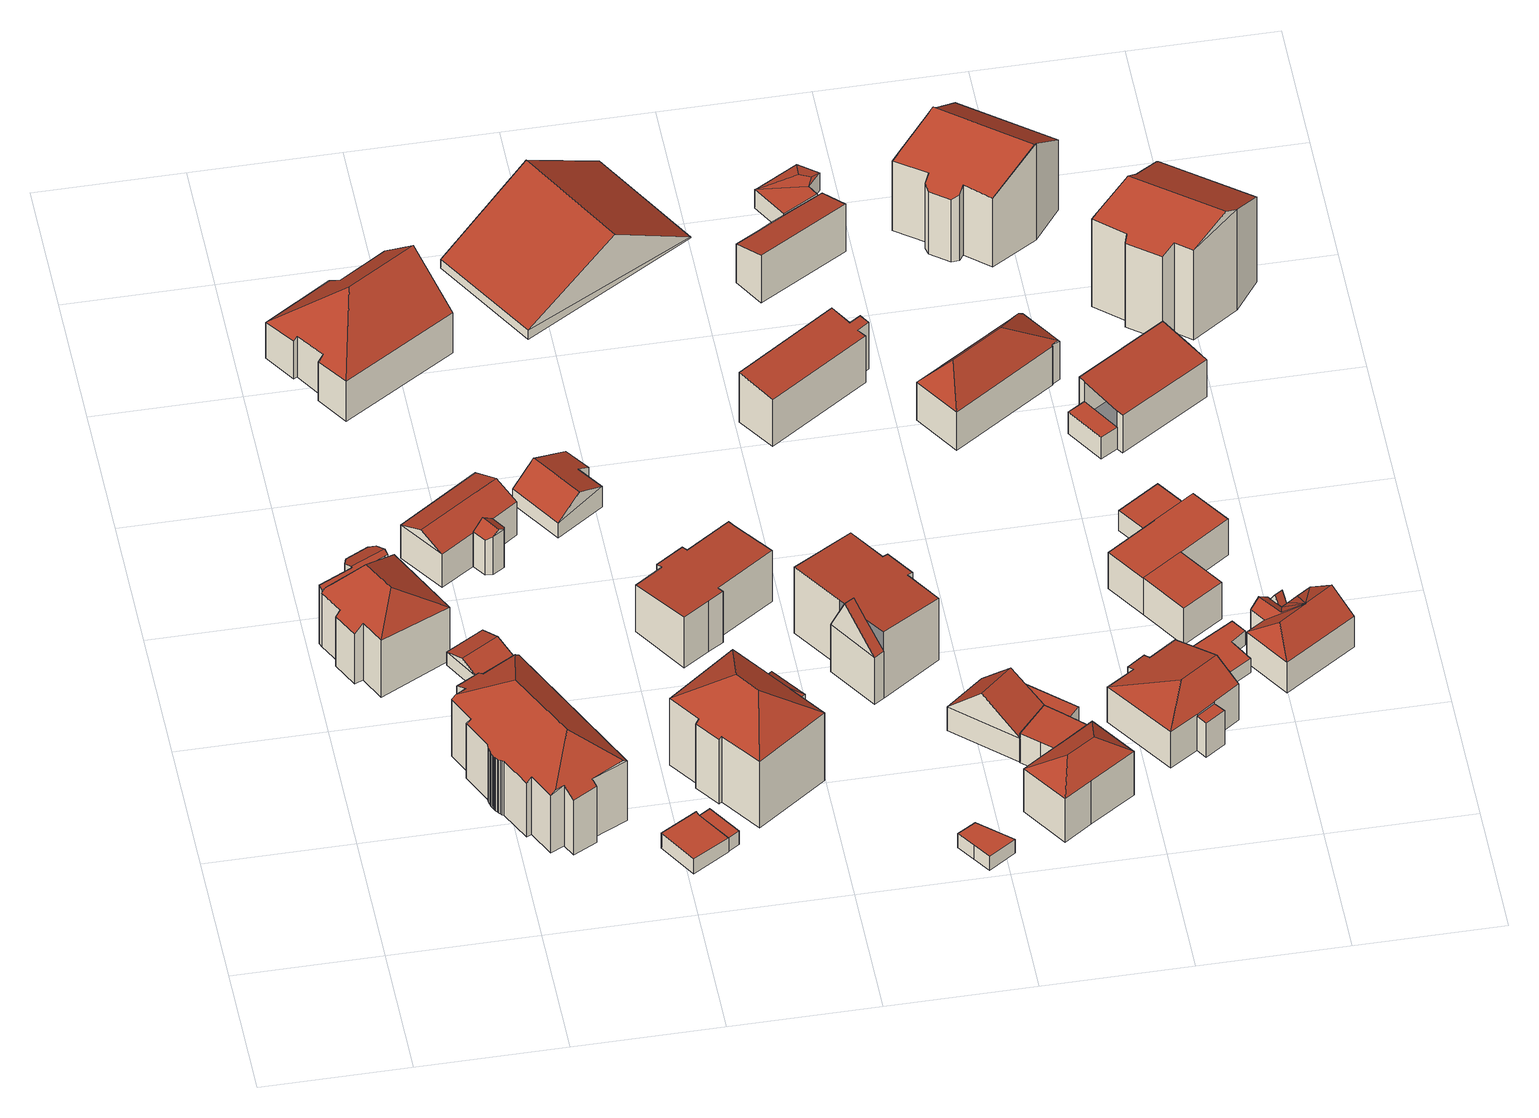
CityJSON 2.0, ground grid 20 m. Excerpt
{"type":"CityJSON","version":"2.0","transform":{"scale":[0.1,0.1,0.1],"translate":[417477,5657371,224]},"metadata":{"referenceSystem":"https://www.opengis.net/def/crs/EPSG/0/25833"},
"CityObjects":{
"building1":{"type":"Building","attributes":{"Gemeindeschluessel":14612000,"Geometrietyp2DReferenz":"3000","function":"31001_9998","roofType":"9999"},"children":["building1-1","building1-2"]},
"building1-1":{"type":"BuildingPart","attributes":{"Dachtyp_tdc":"tdcFreeFormRoof","Dachneigung":24.17,"QualitaetDacherkennung":21,"Geometrietyp2DReferenz":"3000","measuredHeight":10.57,"roofType":"5000"},"parents":["building1"],"geometry":[{"type":"MultiSurface","lod":"2","boundaries":[[[0,1,2,3]],[[1,4,5,2]],[[4,6,7,8,5]],[[9,10,11,12,13]],[[10,14,15,11]],[[14,16,17,15]],[[16,18,19,17]],[[18,20,21,19]],[[20,0,3,21]],[[16,14,10,9,6,4]],[[4,1,0,20,18,16]],[[3,2,5,8,22,12,11,15,17,19,21]]],"semantics":{"surfaces":[{"type":"WallSurface"},{"type":"RoofSurface"},{"type":"GroundSurface"}],"values":[0,0,0,0,0,0,0,0,0,1,1,2]}}]},
"building1-2":{"type":"BuildingPart","attributes":{"Dachtyp_tdc":"tdcHipRoof","Dachneigung":35.3,"QualitaetDacherkennung":37,"Geometrietyp2DReferenz":"3000","measuredHeight":14.21,"roofType":"3200"},"parents":["building1"],"geometry":[{"type":"MultiSurface","lod":"2","boundaries":[[[23,24,25,26]],[[24,13,12,25]],[[7,27,28,8]],[[27,29,30,28]],[[29,31,32,30]],[[31,33,34,32]],[[33,35,36,34]],[[35,23,26,36]],[[31,29,37]],[[27,7,38,39]],[[29,27,39,37]],[[38,13,24,23,35,33,31,37,39]],[[26,25,12,22,8,28,30,32,34,36]]],"semantics":{"surfaces":[{"type":"WallSurface"},{"type":"RoofSurface"},{"type":"GroundSurface"}],"values":[0,0,0,0,0,0,0,0,1,1,1,1,2]}}]},
"building2":{"type":"Building","attributes":{"Dachtyp_tdc":"tdcFreeFormRoof","Gemeindeschluessel":14612000,"Dachneigung":33.25,"QualitaetDacherkennung":54,"Geometrietyp2DReferenz":"3000","measuredHeight":14.36,"function":"31001_9998","roofType":"5000"},"geometry":[{"type":"Solid","lod":"2","boundaries":[[[[40,41,42,43]],[[41,44,45,42]],[[44,46,47,45]],[[46,48,49,47]],[[48,50,51,49]],[[50,52,53,51]],[[52,54,55,53]],[[54,56,57,55]],[[56,58,59,57]],[[58,60,61,59]],[[60,62,63,61]],[[62,64,65,63]],[[64,66,67,65]],[[66,68,69,67]],[[68,70,71,69]],[[70,72,73,71]],[[72,74,75,73]],[[74,76,77,75]],[[76,78,79,77]],[[78,80,81,79]],[[80,82,83,81]],[[82,84,85,83]],[[84,86,87,85]],[[86,88,89,87]],[[88,90,91,89]],[[90,92,93,91]],[[92,94,95,93]],[[94,96,97,95]],[[96,98,99,97]],[[98,100,101,99]],[[100,40,43,101]],[[48,46,44,102,103,104,50]],[[98,96,94,105,106,107,100]],[[103,102,41,40,107,106]],[[86,84,82,80,78,76,74,72,70,68,66,64,62,60,58,56,54,52,104,103,106,105,92,90,88]],[[44,41,102]],[[40,100,107]],[[52,50,104]],[[94,92,105]],[[43,42,45,47,49,51,53,55,57,59,61,63,65,67,69,71,73,75,77,79,81,83,85,87,89,91,93,95,97,99,101]]]],"semantics":{"surfaces":[{"type":"WallSurface"},{"type":"RoofSurface"},{"type":"GroundSurface"}],"values":[[0,0,0,0,0,0,0,0,0,0,0,0,0,0,0,0,0,0,0,0,0,0,0,0,0,0,0,0,0,0,0,1,1,1,1,0,0,0,0,2]]}}]},
"building3":{"type":"Building","attributes":{"Dachtyp_tdc":"tdcGableRoof","Gemeindeschluessel":14612000,"Dachneigung":19.99,"QualitaetDacherkennung":82,"Geometrietyp2DReferenz":"3000","measuredHeight":3.46,"function":"31001_9998","roofType":"3100"},"geometry":[{"type":"Solid","lod":"2","boundaries":[[[[108,109,110,111]],[[109,112,113,110]],[[112,114,115,113]],[[109,108,116]],[[114,112,117]],[[108,114,117,116]],[[112,109,116,117]],[[115,111,110,113]],[[114,108,111,115]]]],"semantics":{"surfaces":[{"type":"WallSurface"},{"type":"RoofSurface"},{"type":"GroundSurface"}],"values":[[0,0,0,0,0,1,1,2,0]]}}]},
"building4":{"type":"Building","attributes":{"Dachtyp_tdc":"tdcFreeFormRoof","Gemeindeschluessel":14612000,"Dachneigung":24.56,"QualitaetDacherkennung":48,"Geometrietyp2DReferenz":"3000","measuredHeight":7.6,"function":"31001_9998","roofType":"5000"},"geometry":[{"type":"Solid","lod":"2","boundaries":[[[[118,119,120,121]],[[119,122,123,120]],[[122,124,125,123]],[[124,126,127,125]],[[126,128,129,127]],[[128,118,121,129]],[[130,131,119,118]],[[124,122,131,130,128,126]],[[118,128,130]],[[122,119,131]],[[121,120,123,125,127,129]]]],"semantics":{"surfaces":[{"type":"WallSurface"},{"type":"RoofSurface"},{"type":"GroundSurface"}],"values":[[0,0,0,0,0,0,1,1,0,0,2]]}}]},
"building5":{"type":"Building","attributes":{"Dachtyp_tdc":"tdcFreeFormRoof","Gemeindeschluessel":14612000,"Dachneigung":37.68,"QualitaetDacherkennung":41,"Geometrietyp2DReferenz":"3000","measuredHeight":7.5,"function":"31001_9998","roofType":"5000"},"geometry":[{"type":"Solid","lod":"2","boundaries":[[[[132,133,125,127]],[[133,134,135,125]],[[134,136,137,135]],[[136,138,139,137]],[[138,140,141,139]],[[140,132,127,141]],[[142,136,134,133,143]],[[138,142,143,132,140]],[[133,132,143]],[[138,136,142]],[[127,125,135,137,139,141]]]],"semantics":{"surfaces":[{"type":"WallSurface"},{"type":"RoofSurface"},{"type":"GroundSurface"}],"values":[[0,0,0,0,0,0,1,1,0,0,2]]}}]},
"building6":{"type":"Building","attributes":{"Dachtyp_tdc":"tdcPolyFlatRoof","Gemeindeschluessel":14612000,"Dachneigung":2.67,"QualitaetDacherkennung":79,"Geometrietyp2DReferenz":"3000","measuredHeight":2.71,"function":"31001_9998","roofType":"2100"},"geometry":[{"type":"Solid","lod":"2","boundaries":[[[[144,145,146,147]],[[145,148,149,146]],[[148,150,151,149]],[[150,152,153,151]],[[152,144,147,153]],[[152,150,148,145,144]],[[147,146,149,151,153]]]],"semantics":{"surfaces":[{"type":"WallSurface"},{"type":"RoofSurface"},{"type":"GroundSurface"}],"values":[[0,0,0,0,0,1,2]]}}]},
"building7":{"type":"Building","attributes":{"Dachtyp_tdc":"tdcFreeFormRoof","Gemeindeschluessel":14612000,"Dachneigung":41.5,"QualitaetDacherkennung":23,"Geometrietyp2DReferenz":"3000","measuredHeight":13.67,"function":"31001_9998","roofType":"5000"},"geometry":[{"type":"Solid","lod":"2","boundaries":[[[[154,155,156,157]],[[155,158,159,156]],[[158,160,161,159]],[[160,162,163,161]],[[162,164,165,163]],[[164,166,167,165]],[[166,168,169,167]],[[168,170,171,169]],[[170,172,173,171]],[[172,154,157,173]],[[162,160,158,174,168,166,164]],[[155,175,174,158]],[[174,175,154,172,170,168]],[[155,154,175]],[[157,156,159,161,163,165,167,169,171,173]]]],"semantics":{"surfaces":[{"type":"WallSurface"},{"type":"RoofSurface"},{"type":"GroundSurface"}],"values":[[0,0,0,0,0,0,0,0,0,0,1,1,1,0,2]]}}]},
"building8":{"type":"Building","attributes":{"Dachtyp_tdc":"tdcPolyFlatRoof","Gemeindeschluessel":14612000,"Dachneigung":0,"QualitaetDacherkennung":68,"Geometrietyp2DReferenz":"3000","measuredHeight":2.38,"function":"31001_9998","roofType":"1000"},"geometry":[{"type":"Solid","lod":"2","boundaries":[[[[148,176,177,178]],[[176,179,180,177]],[[179,150,181,180]],[[150,148,178,181]],[[150,179,176,148]],[[178,177,180,181]]]],"semantics":{"surfaces":[{"type":"WallSurface"},{"type":"RoofSurface"},{"type":"GroundSurface"}],"values":[[0,0,0,0,1,2]]}}]},
"building9":{"type":"Building","attributes":{"Dachtyp_tdc":"tdcFreeFormRoof","Gemeindeschluessel":14612000,"Dachneigung":26.43,"QualitaetDacherkennung":76,"Geometrietyp2DReferenz":"3000","measuredHeight":5.57,"function":"31001_9998","roofType":"5000"},"geometry":[{"type":"Solid","lod":"2","boundaries":[[[[182,183,184,185]],[[183,186,187,184]],[[186,188,189,187]],[[188,190,191,189]],[[190,192,193,191]],[[192,182,185,193]],[[194,182,192,190,188,195]],[[183,194,195,186]],[[183,182,194]],[[188,186,195]],[[185,184,187,189,191,193]]]],"semantics":{"surfaces":[{"type":"WallSurface"},{"type":"RoofSurface"},{"type":"GroundSurface"}],"values":[[0,0,0,0,0,0,1,1,0,0,2]]}}]},
"building10":{"type":"Building","attributes":{"Gemeindeschluessel":14612000,"Geometrietyp2DReferenz":"3000","function":"31001_9998","roofType":"9999"},"children":["building10-1","building10-2"]},
"building10-1":{"type":"BuildingPart","attributes":{"Dachtyp_tdc":"tdcFreeFormRoof","Dachneigung":37.65,"QualitaetDacherkennung":16,"Geometrietyp2DReferenz":"3000","measuredHeight":10.26,"roofType":"5000"},"parents":["building10"],"geometry":[{"type":"MultiSurface","lod":"2","boundaries":[[[196,197,198,199]],[[197,200,201,198]],[[200,202,203,201]],[[204,202,200]],[[205,204,200,197]],[[205,197,196]],[[204,205,196,202]],[[199,198,201,203]]],"semantics":{"surfaces":[{"type":"WallSurface"},{"type":"RoofSurface"},{"type":"GroundSurface"}],"values":[0,0,0,1,1,1,1,2]}}]},
"building10-2":{"type":"BuildingPart","attributes":{"Dachtyp_tdc":"tdcHipRoof","Dachneigung":34.95,"QualitaetDacherkennung":74,"Geometrietyp2DReferenz":"3000","measuredHeight":16.08,"roofType":"3200"},"parents":["building10"],"geometry":[{"type":"MultiSurface","lod":"2","boundaries":[[[206,207,208,209]],[[207,210,211,208]],[[210,212,213,211]],[[212,214,196,199,213]],[[215,216,217,203,202]],[[216,218,219,217]],[[218,220,221,219]],[[220,222,223,221]],[[222,206,209,223]],[[218,216,224]],[[212,210,225]],[[216,215,214,212,225,224]],[[210,207,206,222,220,218,224,225]],[[209,208,211,213,199,203,217,219,221,223]]],"semantics":{"surfaces":[{"type":"WallSurface"},{"type":"RoofSurface"},{"type":"GroundSurface"}],"values":[0,0,0,0,0,0,0,0,0,1,1,1,1,2]}}]},
"building11":{"type":"Building","attributes":{"Dachtyp_tdc":"tdcPolyFlatRoof","Gemeindeschluessel":14612000,"Dachneigung":4.99,"QualitaetDacherkennung":83,"Geometrietyp2DReferenz":"3000","measuredHeight":9.17,"function":"31001_9998","roofType":"2100"},"geometry":[{"type":"Solid","lod":"2","boundaries":[[[[226,227,228,229]],[[227,230,231,228]],[[232,233,234,235]],[[233,236,237,234]],[[236,238,239,237]],[[238,240,241,239]],[[240,242,243,241]],[[242,244,245,243]],[[244,246,247,245]],[[246,248,249,247]],[[248,226,229,249]],[[248,246,244,242,240,238,236,233,232,230,227,226]],[[229,228,231,235,234,237,239,241,243,245,247,249]],[[230,232,235,231]]]],"semantics":{"surfaces":[{"type":"WallSurface"},{"type":"RoofSurface"},{"type":"GroundSurface"}],"values":[[0,0,0,0,0,0,0,0,0,0,0,1,2,0]]}}]},
"building12":{"type":"Building","attributes":{"Dachtyp_tdc":"tdcGableRoof","Gemeindeschluessel":14612000,"Dachneigung":27.18,"QualitaetDacherkennung":6,"Geometrietyp2DReferenz":"3000","measuredHeight":9.08,"function":"31001_9998","roofType":"3100"},"geometry":[{"type":"Solid","lod":"2","boundaries":[[[[250,251,252,253]],[[251,254,255,252]],[[254,256,257,255]],[[256,250,253,257]],[[254,251,258]],[[250,256,259]],[[251,250,259,258]],[[256,254,258,259]],[[253,252,255,257]]]],"semantics":{"surfaces":[{"type":"WallSurface"},{"type":"RoofSurface"},{"type":"GroundSurface"}],"values":[[0,0,0,0,0,0,1,1,2]]}}]},
"building13":{"type":"Building","attributes":{"Dachtyp_tdc":"tdcPolyFlatRoof","Gemeindeschluessel":14612000,"Dachneigung":0,"QualitaetDacherkennung":70,"Geometrietyp2DReferenz":"3000","measuredHeight":2.56,"function":"31001_9998","roofType":"1000"},"geometry":[{"type":"Solid","lod":"2","boundaries":[[[[260,261,262,263]],[[261,264,265,262]],[[264,266,267,265]],[[266,268,269,267]],[[268,260,263,269]],[[268,266,264,261,260]],[[263,262,265,267,269]]]],"semantics":{"surfaces":[{"type":"WallSurface"},{"type":"RoofSurface"},{"type":"GroundSurface"}],"values":[[0,0,0,0,0,1,2]]}}]},
"building14":{"type":"Building","attributes":{"Gemeindeschluessel":14612000,"Geometrietyp2DReferenz":"3000","function":"31001_9998","roofType":"9999"},"children":["building14-1","building14-2"]},
"building14-1":{"type":"BuildingPart","attributes":{"Dachtyp_tdc":"tdcGableRoof","Dachneigung":46.4,"QualitaetDacherkennung":7,"Geometrietyp2DReferenz":"3000","measuredHeight":14.09,"roofType":"3100"},"parents":["building14"],"geometry":[{"type":"MultiSurface","lod":"2","boundaries":[[[270,271,272,273]],[[271,274,275,272]],[[274,276,277,275]],[[274,271,278]],[[271,270,279,280,278]],[[276,274,278,280,281]],[[273,272,275,277]]],"semantics":{"surfaces":[{"type":"WallSurface"},{"type":"RoofSurface"},{"type":"GroundSurface"}],"values":[0,0,0,0,1,1,2]}}]},
"building14-2":{"type":"BuildingPart","attributes":{"Dachtyp_tdc":"tdcPolyFlatRoof","Dachneigung":4.94,"QualitaetDacherkennung":88,"Geometrietyp2DReferenz":"3000","measuredHeight":11.88,"roofType":"2100"},"parents":["building14"],"geometry":[{"type":"MultiSurface","lod":"2","boundaries":[[[282,283,284,285]],[[283,286,287,284]],[[286,288,289,287]],[[288,290,291,289]],[[290,292,293,291]],[[292,294,270,273,293]],[[295,296,297,277,276]],[[296,282,285,297]],[[296,295,281,279,294,292,290,288,286,283,282]],[[285,284,287,289,291,293,273,277,297]]],"semantics":{"surfaces":[{"type":"WallSurface"},{"type":"RoofSurface"},{"type":"GroundSurface"}],"values":[0,0,0,0,0,0,0,0,1,2]}}]},
"building15":{"type":"Building","attributes":{"Dachtyp_tdc":"tdcGableRoof","Gemeindeschluessel":14612000,"Dachneigung":40.64,"QualitaetDacherkennung":68,"Geometrietyp2DReferenz":"3000","measuredHeight":9.25,"function":"31001_9998","roofType":"3100"},"geometry":[{"type":"Solid","lod":"2","boundaries":[[[[298,299,300,301]],[[299,302,303,300]],[[302,304,305,303]],[[304,306,307,305]],[[306,298,301,307]],[[308,309,310,311]],[[299,310,309,312,313]],[[302,313,312,304]],[[299,313,302]],[[304,312,309,308,306]],[[298,311,310,299]],[[306,308,311,298]],[[301,300,303,305,307]]]],"semantics":{"surfaces":[{"type":"WallSurface"},{"type":"RoofSurface"},{"type":"GroundSurface"}],"values":[[0,0,0,0,0,1,1,0,0,0,0,0,2]]}}]},
"building16":{"type":"Building","attributes":{"Dachtyp_tdc":"tdcFreeFormRoof","Gemeindeschluessel":14612000,"Dachneigung":32.81,"QualitaetDacherkennung":75,"Geometrietyp2DReferenz":"3000","measuredHeight":10.16,"function":"31001_9998","roofType":"5000"},"geometry":[{"type":"Solid","lod":"2","boundaries":[[[[314,315,316,317]],[[315,318,319,316]],[[318,320,321,319]],[[320,322,323,321]],[[322,324,325,323]],[[324,326,327,325]],[[326,314,317,327]],[[322,320,328]],[[329,314,326]],[[328,320,318,315,314,329]],[[322,328,329,326,324]],[[317,316,319,321,323,325,327]]]],"semantics":{"surfaces":[{"type":"WallSurface"},{"type":"RoofSurface"},{"type":"GroundSurface"}],"values":[[0,0,0,0,0,0,0,1,1,1,1,2]]}}]},
"building17":{"type":"Building","attributes":{"Dachtyp_tdc":"tdcPolyFlatRoof","Gemeindeschluessel":14612000,"Dachneigung":5.94,"QualitaetDacherkennung":80,"Geometrietyp2DReferenz":"3000","measuredHeight":8.88,"function":"31001_9998","roofType":"2100"},"geometry":[{"type":"Solid","lod":"2","boundaries":[[[[330,331,332,333]],[[331,334,335,332]],[[334,336,337,335]],[[336,338,339,337]],[[338,340,341,339]],[[340,342,343,341]],[[342,344,345,343]],[[344,330,333,345]],[[344,342,340,338,336,334,331,330]],[[333,332,335,337,339,341,343,345]]]],"semantics":{"surfaces":[{"type":"WallSurface"},{"type":"RoofSurface"},{"type":"GroundSurface"}],"values":[[0,0,0,0,0,0,0,0,1,2]]}}]},
"building18":{"type":"Building","attributes":{"Dachtyp_tdc":"tdcPolyFlatRoof","Gemeindeschluessel":14612000,"Dachneigung":0,"QualitaetDacherkennung":62,"Geometrietyp2DReferenz":"3000","measuredHeight":5.14,"function":"31001_9998","roofType":"1000"},"geometry":[{"type":"Solid","lod":"2","boundaries":[[[[346,308,347,348]],[[308,349,350,347]],[[349,351,352,350]],[[351,353,321,352]],[[353,354,319,321]],[[354,355,356,319]],[[355,346,348,356]],[[355,354,353,351,349,308,346]],[[348,347,350,352,321,319,356]]]],"semantics":{"surfaces":[{"type":"WallSurface"},{"type":"RoofSurface"},{"type":"GroundSurface"}],"values":[[0,0,0,0,0,0,0,1,2]]}}]},
"building19":{"type":"Building","attributes":{"Dachtyp_tdc":"tdcPolyFlatRoof","Gemeindeschluessel":14612000,"Dachneigung":0,"QualitaetDacherkennung":74,"Geometrietyp2DReferenz":"3000","measuredHeight":3.08,"function":"31001_9998","roofType":"1000"},"geometry":[{"type":"Solid","lod":"2","boundaries":[[[[357,358,359,360]],[[358,361,362,359]],[[361,363,350,362]],[[363,364,347,350]],[[364,357,360,347]],[[364,363,361,358,357]],[[360,359,362,350,347]]]],"semantics":{"surfaces":[{"type":"WallSurface"},{"type":"RoofSurface"},{"type":"GroundSurface"}],"values":[[0,0,0,0,0,1,2]]}}]},
"building20":{"type":"Building","attributes":{"Dachtyp_tdc":"tdcPolyFlatRoof","Gemeindeschluessel":14612000,"Dachneigung":19.09,"QualitaetDacherkennung":73,"Geometrietyp2DReferenz":"3000","measuredHeight":8.54,"function":"31001_9998","roofType":"2100"},"geometry":[{"type":"Solid","lod":"2","boundaries":[[[[365,366,367,368]],[[366,369,370,367]],[[369,371,372,370]],[[371,373,374,372]],[[373,375,376,374]],[[375,377,378,376]],[[377,379,380,378]],[[379,365,368,380]],[[379,377,375,373,371,369,366,365]],[[368,367,370,372,374,376,378,380]]]],"semantics":{"surfaces":[{"type":"WallSurface"},{"type":"RoofSurface"},{"type":"GroundSurface"}],"values":[[0,0,0,0,0,0,0,0,1,2]]}}]},
"building21":{"type":"Building","attributes":{"Dachtyp_tdc":"tdcPolyFlatRoof","Gemeindeschluessel":14612000,"Dachneigung":0,"QualitaetDacherkennung":0,"Geometrietyp2DReferenz":"3000","BezugspunktDach":"2000","measuredHeight":3,"function":"31001_9998"},"geometry":[{"type":"MultiSurface","lod":"2","boundaries":[[[381,382,383,384,385,386]],[[386,385,387,388]],[[385,384,389,387]],[[384,383,390,389]],[[383,382,391,390]],[[382,381,392,391]],[[381,386,388,392]],[[388,387,389,390,391,392]]],"semantics":{"surfaces":[{"type":"RoofSurface"},{"type":"WallSurface"},{"type":"GroundSurface"}],"values":[0,1,1,1,1,1,1,2]}}]},
"building22":{"type":"Building","attributes":{"Gemeindeschluessel":14612000,"Geometrietyp2DReferenz":"3000","function":"31001_9998","roofType":"9999"},"children":["building22-1","building22-2"]},
"building22-1":{"type":"BuildingPart","attributes":{"Dachtyp_tdc":"tdcPolyFlatRoof","Dachneigung":0,"QualitaetDacherkennung":76,"Geometrietyp2DReferenz":"3000","measuredHeight":3.24,"roofType":"1000"},"parents":["building22"],"geometry":[{"type":"MultiSurface","lod":"2","boundaries":[[[393,394,395,396]],[[394,397,398,399,395]],[[400,393,396,401,402]],[[400,397,394,393]],[[396,395,399,401]]],"semantics":{"surfaces":[{"type":"WallSurface"},{"type":"RoofSurface"},{"type":"GroundSurface"}],"values":[0,0,0,1,2]}}]},
"building22-2":{"type":"BuildingPart","attributes":{"Dachtyp_tdc":"tdcFreeFormRoof","Dachneigung":12.45,"QualitaetDacherkennung":40,"Geometrietyp2DReferenz":"3000","measuredHeight":3.6,"roofType":"5000"},"parents":["building22"],"geometry":[{"type":"MultiSurface","lod":"2","boundaries":[[[398,403,404,399]],[[403,405,406,404]],[[405,402,401,406]],[[407,402,405]],[[408,407,405,403]],[[408,403,398]],[[407,408,398,402]],[[399,404,406,401]]],"semantics":{"surfaces":[{"type":"WallSurface"},{"type":"RoofSurface"},{"type":"GroundSurface"}],"values":[0,0,0,1,1,1,1,2]}}]},
"building23":{"type":"Building","attributes":{"Gemeindeschluessel":14612000,"Geometrietyp2DReferenz":"3000","function":"31001_9998","roofType":"9999"},"children":["building23-1","building23-2"]},
"building23-1":{"type":"BuildingPart","attributes":{"Dachtyp_tdc":"tdcPolyFlatRoof","Dachneigung":0,"QualitaetDacherkennung":51,"Geometrietyp2DReferenz":"3000","measuredHeight":6.04,"roofType":"1000"},"parents":["building23"],"geometry":[{"type":"MultiSurface","lod":"2","boundaries":[[[409,410,411,412]],[[410,413,414,411]],[[413,415,416,414]],[[415,413,410,409]],[[412,411,414,416]]],"semantics":{"surfaces":[{"type":"WallSurface"},{"type":"RoofSurface"},{"type":"GroundSurface"}],"values":[0,0,0,1,2]}}]},
"building23-2":{"type":"BuildingPart","attributes":{"Dachtyp_tdc":"tdcHipAndGableRoof","Dachneigung":19.18,"QualitaetDacherkennung":41,"Geometrietyp2DReferenz":"3000","measuredHeight":8.85,"roofType":"5000"},"parents":["building23"],"geometry":[{"type":"MultiSurface","lod":"2","boundaries":[[[417,418,419,420]],[[418,421,422,419]],[[421,423,424,422]],[[423,425,426,424]],[[425,427,412,426]],[[427,409,412]],[[428,416,415]],[[428,429,430,416]],[[429,431,432,430]],[[431,433,434,432]],[[433,435,436,434]],[[435,417,420,436]],[[431,429,437]],[[429,428,427,425,423,437]],[[423,421,418,417,435,433,431,437]],[[420,419,422,424,426,412,416,430,432,434,436]]],"semantics":{"surfaces":[{"type":"WallSurface"},{"type":"RoofSurface"},{"type":"GroundSurface"}],"values":[0,0,0,0,0,0,0,0,0,0,0,0,1,1,1,2]}}]},
"building24":{"type":"Building","attributes":{"Dachtyp_tdc":"tdcFreeFormRoof","Gemeindeschluessel":14612000,"Dachneigung":52.3,"QualitaetDacherkennung":54,"Geometrietyp2DReferenz":"3000","measuredHeight":11.57,"function":"31001_9998","roofType":"5000"},"geometry":[{"type":"Solid","lod":"2","boundaries":[[[[438,439,440,441]],[[439,442,443,440]],[[442,444,445,443]],[[444,446,447,445]],[[446,448,449,447]],[[448,450,451,449]],[[450,452,453,451]],[[452,438,441,453]],[[454,439,438,455,456]],[[457,448,446]],[[456,455,452,450,448,457]],[[456,457,446,444,442,454]],[[442,439,454]],[[438,452,455]],[[441,440,443,445,447,449,451,453]]]],"semantics":{"surfaces":[{"type":"WallSurface"},{"type":"RoofSurface"},{"type":"GroundSurface"}],"values":[[0,0,0,0,0,0,0,0,1,1,1,1,0,0,2]]}}]},
"building25":{"type":"Building","attributes":{"Dachtyp_tdc":"tdcPolyFlatRoof","Gemeindeschluessel":14612000,"Dachneigung":0,"QualitaetDacherkennung":66,"Geometrietyp2DReferenz":"3000","measuredHeight":2.53,"function":"31001_9998","roofType":"1000"},"geometry":[{"type":"Solid","lod":"2","boundaries":[[[[458,459,460,461]],[[459,462,463,460]],[[462,464,465,463]],[[464,466,467,465]],[[466,468,469,467]],[[468,470,471,469]],[[470,472,473,471]],[[472,458,461,473]],[[472,470,468,466,464,462,459,458]],[[461,460,463,465,467,469,471,473]]]],"semantics":{"surfaces":[{"type":"WallSurface"},{"type":"RoofSurface"},{"type":"GroundSurface"}],"values":[[0,0,0,0,0,0,0,0,1,2]]}}]},
"building26":{"type":"Building","attributes":{"Gemeindeschluessel":14612000,"Geometrietyp2DReferenz":"3000","function":"31001_9998","roofType":"9999"},"children":["building26-1","building26-2","building26-3"]},
"building26-1":{"type":"BuildingPart","attributes":{"Dachtyp_tdc":"tdcPolyFlatRoof","Dachneigung":0,"QualitaetDacherkennung":72,"Geometrietyp2DReferenz":"3000","measuredHeight":6.56,"roofType":"1000"},"parents":["building26"],"geometry":[{"type":"MultiSurface","lod":"2","boundaries":[[[474,475,476,477]],[[475,478,479,480,476]],[[481,482,483,484,485]],[[482,486,487,483]],[[486,482,481,478,475,474]],[[477,476,480,484,483,487]]],"semantics":{"surfaces":[{"type":"WallSurface"},{"type":"RoofSurface"},{"type":"GroundSurface"}],"values":[0,0,0,0,1,2]}}]},
"building26-2":{"type":"BuildingPart","attributes":{"Dachtyp_tdc":"tdcPolyFlatRoof","Dachneigung":0,"QualitaetDacherkennung":80,"Geometrietyp2DReferenz":"3000","measuredHeight":6.62,"roofType":"1000"},"parents":["building26"],"geometry":[{"type":"MultiSurface","lod":"2","boundaries":[[[488,489,490,491]],[[489,492,474,477,490]],[[493,488,491,487,486]],[[493,492,489,488]],[[491,490,477,487]]],"semantics":{"surfaces":[{"type":"WallSurface"},{"type":"RoofSurface"},{"type":"GroundSurface"}],"values":[0,0,0,1,2]}}]},
"building26-3":{"type":"BuildingPart","attributes":{"Dachtyp_tdc":"tdcPolyFlatRoof","Dachneigung":0,"QualitaetDacherkennung":60,"Geometrietyp2DReferenz":"3000","measuredHeight":3.61,"roofType":"1000"},"parents":["building26"],"geometry":[{"type":"MultiSurface","lod":"2","boundaries":[[[479,494,495,480]],[[494,496,497,495]],[[496,485,484,497]],[[485,496,494,479]],[[480,495,497,484]]],"semantics":{"surfaces":[{"type":"WallSurface"},{"type":"RoofSurface"},{"type":"GroundSurface"}],"values":[0,0,0,1,2]}}]},
"building27":{"type":"Building","attributes":{"Dachtyp_tdc":"tdcFreeFormRoof","Gemeindeschluessel":14612000,"Dachneigung":38.43,"QualitaetDacherkennung":54,"Geometrietyp2DReferenz":"3000","measuredHeight":17.54,"function":"31001_9998","roofType":"5000"},"geometry":[{"type":"Solid","lod":"2","boundaries":[[[[498,499,500,501]],[[499,502,503,500]],[[502,504,505,503]],[[504,506,507,505]],[[506,508,509,507]],[[508,510,511,509]],[[510,512,513,511]],[[512,514,515,513]],[[514,516,517,515]],[[516,518,519,517]],[[518,520,521,519]],[[520,498,501,521]],[[522,498,520,518,516,523]],[[512,510,508,506,504,502,499,522,523,514]],[[516,514,523]],[[499,498,522]],[[501,500,503,505,507,509,511,513,515,517,519,521]]]],"semantics":{"surfaces":[{"type":"WallSurface"},{"type":"RoofSurface"},{"type":"GroundSurface"}],"values":[[0,0,0,0,0,0,0,0,0,0,0,0,1,1,0,0,2]]}}]},
"building28":{"type":"Building","attributes":{"Dachtyp_tdc":"tdcGableRoof","Gemeindeschluessel":14612000,"Dachneigung":61.44,"QualitaetDacherkennung":17,"Geometrietyp2DReferenz":"3000","measuredHeight":6.7,"function":"31001_9998","roofType":"3100"},"geometry":[{"type":"Solid","lod":"2","boundaries":[[[[524,525,526,527]],[[525,528,529,526]],[[528,530,531,529]],[[530,524,527,531]],[[528,525,532]],[[524,530,533]],[[525,524,533,532]],[[530,528,532,533]],[[527,526,529,531]]]],"semantics":{"surfaces":[{"type":"WallSurface"},{"type":"RoofSurface"},{"type":"GroundSurface"}],"values":[[0,0,0,0,0,0,1,1,2]]}}]},
"building29":{"type":"Building","attributes":{"Dachtyp_tdc":"tdcFreeFormRoof","Gemeindeschluessel":14612000,"Dachneigung":38.11,"QualitaetDacherkennung":55,"Geometrietyp2DReferenz":"3000","measuredHeight":8.48,"function":"31001_9998","roofType":"5000"},"geometry":[{"type":"Solid","lod":"2","boundaries":[[[[534,535,536]],[[535,534,537]],[[538,537,534,539]],[[538,539,540]],[[541,535,537,538,540,542]],[[543,541,542,544]],[[543,544,545]],[[546,547,548,527,531,529,549,550,551,552]],[[536,535,553]],[[544,542,547,546]],[[542,540,548,547]],[[540,539,527,548]],[[539,534,531,527]],[[534,536,529,531]],[[536,553,549,529]],[[553,554,550,549]],[[554,555,551,550]],[[555,545,552,551]],[[545,544,546,552]],[[556,535,541,543,545,555]],[[556,555,554]],[[554,535,556]],[[553,535,554]]]],"semantics":{"surfaces":[{"type":"RoofSurface"},{"type":"WallSurface"},{"type":"GroundSurface"}],"values":[[0,0,0,1,0,0,0,2,0,1,1,1,1,1,1,1,1,1,1,0,1,0,0]]}}]},
"building30":{"type":"Building","attributes":{"Gemeindeschluessel":14612000,"Geometrietyp2DReferenz":"3000","function":"31001_9998","roofType":"9999"},"children":["building30-1","building30-2"]},
"building30-1":{"type":"BuildingPart","attributes":{"Dachtyp_tdc":"tdcPolyFlatRoof","Dachneigung":6.42,"QualitaetDacherkennung":86,"Geometrietyp2DReferenz":"3000","measuredHeight":7.65,"roofType":"2100"},"parents":["building30"],"geometry":[{"type":"MultiSurface","lod":"2","boundaries":[[[557,558,559,560,561]],[[562,563,564,565,566]],[[563,567,568,564]],[[567,569,570,568]],[[569,571,572,570]],[[571,557,561,572]],[[571,569,567,563,562,558,557]],[[561,560,565,564,568,570,572]]],"semantics":{"surfaces":[{"type":"WallSurface"},{"type":"RoofSurface"},{"type":"GroundSurface"}],"values":[0,0,0,0,0,0,1,2]}}]},
"building30-2":{"type":"BuildingPart","attributes":{"Dachtyp_tdc":"tdcPolyFlatRoof","Dachneigung":0,"QualitaetDacherkennung":55,"Geometrietyp2DReferenz":"3000","measuredHeight":3.97,"roofType":"1000"},"parents":["building30"],"geometry":[{"type":"MultiSurface","lod":"2","boundaries":[[[559,573,574,560]],[[573,575,576,574]],[[575,566,565,576]],[[566,575,573,559]],[[560,574,576,565]]],"semantics":{"surfaces":[{"type":"WallSurface"},{"type":"RoofSurface"},{"type":"GroundSurface"}],"values":[0,0,0,1,2]}}]},
"building31":{"type":"Building","attributes":{"Dachtyp_tdc":"tdcFreeFormRoof","Gemeindeschluessel":14612000,"Dachneigung":26.88,"QualitaetDacherkennung":52,"Geometrietyp2DReferenz":"3000","measuredHeight":19,"function":"31001_9998","roofType":"5000"},"geometry":[{"type":"Solid","lod":"2","boundaries":[[[[577,578,579,580]],[[578,581,582,579]],[[581,583,584,582]],[[583,585,586,584]],[[585,587,588,586]],[[587,589,590,588]],[[589,591,592,590]],[[591,593,594,592]],[[593,595,596,594]],[[595,597,598,596]],[[597,599,600,598]],[[599,577,580,600]],[[601,593,591,589,587,585,583,602]],[[602,581,578,577,599,597,595,601]],[[583,581,602]],[[595,593,601]],[[580,579,582,584,586,588,590,592,594,596,598,600]]]],"semantics":{"surfaces":[{"type":"WallSurface"},{"type":"RoofSurface"},{"type":"GroundSurface"}],"values":[[0,0,0,0,0,0,0,0,0,0,0,0,1,1,0,0,2]]}}]}
},
"vertices":[
[82,575,145],[92,572,148],[92,572,50],[82,575,50],[100,557,156],[100,557,50],[103,551,152],[103,551,146],[103,551,50],[10,504,152],[8,510,155],[8,510,50],[10,504,50],[10,504,146],[54,533,155],[54,533,50],[53,534,156],[53,534,50],[47,547,149],[47,547,50],[51,559,145],[51,559,50],[16,507,50],
[21,467,139],[28,471,146],[28,471,50],[21,467,50],[112,555,146],[112,555,50],[164,451,146],[164,451,50],[68,403,152],[68,403,50],[51,437,152],[51,437,50],[39,432,139],[39,432,50],[90,454,192],[16,507,152],[66,500,192],
[233,343,156],[334,135,156],[334,135,49],[233,343,49],[285,112,156],[285,112,49],[289,104,150],[289,104,49],[257,88,147],[257,88,49],[248,105,158],[248,105,49],[229,96,152],[229,96,49],[211,133,152],[211,133,49],[204,129,146],[204,129,49],[183,172,146],[183,172,49],[181,173,146],[181,173,49],[179,175,145],[179,175,49],[177,177,144],[177,177,49],[176,179,144],[176,179,49],[174,181,144],[174,181,49],[173,183,144],[173,183,49],[172,185,143],[172,185,49],[171,188,144],[171,188,49],[170,190,144],[170,190,49],[169,193,144],[169,193,49],[169,195,145],[169,195,49],[168,198,145],[168,198,49],[168,200,146],[168,200,49],[168,203,147],[168,203,49],[148,245,147],[148,245,49],[155,248,151],[155,248,49],[137,286,151],[137,286,49],[156,295,158],[156,295,49],[148,312,147],[148,312,49],[179,327,150],[179,327,49],[183,319,156],[183,319,49],[328,133,160],[263,169,192],[236,100,157],[143,289,156],[215,266,192],[228,340,161],
[189,391,75],[159,443,75],[159,443,51],[189,391,51],[210,473,75],[210,473,51],[240,422,75],[240,422,51],[174,417,86],[225,447,86],
[136,642,107],[245,716,107],[245,716,48],[136,642,48],[287,655,108],[287,655,48],[251,630,108],[251,630,48],[223,611,108],[223,611,48],[178,581,108],[178,581,48],[157,612,124],[266,685,124],
[223,611,110],[251,630,110],[263,612,110],[263,612,48],[261,602,116],[261,602,48],[245,592,116],[245,592,48],[235,593,110],[235,593,48],[253,597,123],[237,621,123],
[368,83,73],[418,114,71],[418,114,46],[368,83,46],[421,107,71],[421,107,46],[450,61,71],[450,61,46],[400,31,73],[400,31,46],
[199,1100,128],[266,992,113],[266,992,41],[199,1100,41],[113,897,113],[113,897,41],[85,940,110],[85,940,41],[92,945,117],[92,945,41],[66,985,114],[66,985,41],[61,982,109],[61,982,41],[33,1025,105],[33,1025,41],[125,1084,104],[125,1084,41],[135,1060,128],[135,1060,41],[135,997,178],[227,1055,178],
[436,116,71],[436,116,47],[421,107,47],[465,71,71],[465,71,47],[450,61,47],
[401,683,87],[337,639,76],[337,639,50],[401,683,50],[291,708,77],[291,708,50],[369,761,77],[369,761,50],[392,728,77],[392,728,50],[377,718,87],[377,718,50],[368,660,106],[322,729,106],
[523,264,133],[545,280,133],[545,280,41],[523,264,41],[579,233,133],[579,233,41],[557,217,133],[557,217,41],[560,236,144],[539,265,144],
[430,184,156],[435,188,160],[435,188,41],[430,184,41],[405,230,160],[405,230,41],[498,298,163],[498,298,41],[523,264,163],[557,217,163],[592,168,162],[592,168,41],[497,100,160],[497,100,41],[458,154,159],[458,154,41],[454,151,156],[454,151,41],[511,184,202],[488,216,202],
[454,395,131],[405,469,124],[405,469,40],[454,395,40],[443,494,124],[443,494,40],[438,501,123],[475,525,123],[475,525,40],[438,501,40],[480,518,124],[480,518,40],[540,558,124],[540,558,40],[546,548,125],[546,548,40],[584,491,131],[584,491,40],[505,439,131],[505,439,40],[510,431,131],[510,431,40],[489,418,131],[489,418,40],
[364,999,56],[278,1143,55],[278,1143,40],[364,999,40],[508,1291,41],[508,1291,40],[597,1138,42],[597,1138,40],[402,1223,131],[489,1074,131],
[758,31,32],[742,55,32],[742,55,7],[758,31,7],[767,70,32],[767,70,7],[811,32,32],[811,32,7],[774,8,32],[774,8,7],
[696,324,97],[683,315,97],[683,315,13],[696,324,13],[639,382,98],[639,382,13],[651,390,98],[651,390,13],[653,361,154],[677,351,132],[666,369,154],[660,377,132],
[688,512,123],[720,463,124],[720,463,13],[688,512,13],[727,467,123],[727,467,13],[752,429,123],[752,429,13],[745,425,124],[745,425,13],[776,378,124],[776,378,13],[696,324,132],[651,390,132],[606,457,132],[606,457,13],
[846,191,47],[766,262,47],[766,262,5],[846,191,5],[816,296,47],[816,296,5],[831,282,47],[831,282,5],[885,235,47],[885,235,5],[885,235,56],[848,267,97],[804,229,97],[846,191,49],[831,282,75],[816,296,55],
[835,105,81],[860,122,81],[860,122,4],[835,105,4],[897,146,81],[897,146,4],[935,172,81],[935,172,4],[977,109,82],[977,109,4],[915,68,82],[915,68,4],[877,42,82],[877,42,4],[928,120,106],[890,95,106],
[761,864,120],[769,853,119],[769,853,36],[761,864,36],[634,763,119],[634,763,36],[600,813,125],[600,813,36],[735,904,125],[735,904,36],[753,877,122],[753,877,36],[768,887,122],[768,887,36],[777,875,120],[777,875,36],
[846,191,56],[885,235,4],[846,191,4],[906,216,56],[906,216,4],[947,177,56],[947,177,4],[935,172,56],[897,146,56],[869,171,56],[869,171,4],
[831,282,34],[864,304,34],[864,304,4],[831,282,4],[931,245,34],[931,245,4],[906,216,34],[885,235,34],
[665,1018,117],[641,1059,101],[641,1059,32],[665,1018,32],[673,1077,101],[673,1077,32],[691,1088,101],[691,1088,32],[730,1110,101],[730,1110,32],[745,1118,101],[745,1118,32],[763,1128,101],[763,1128,32],[786,1088,117],[786,1088,32],
[725,1107,67],[745,1118,67],[739,1130,67],[666,1089,67],[673,1077,67],[691,1088,67],[673,1077,37],[691,1088,37],[666,1089,37],[739,1130,37],[745,1118,37],[725,1107,37],
[763,1162,65],[715,1135,65],[715,1135,32],[763,1162,32],[687,1184,65],[687,1184,64],[687,1184,32],[755,1177,65],[755,1177,32],[755,1177,64],
[747,1219,64],[747,1219,32],[773,1199,64],[773,1199,32],[761,1191,67],[746,1197,68],
[1095,190,65],[1105,176,65],[1105,176,4],[1095,190,4],[1078,158,65],[1078,158,4],[1069,172,65],[1069,172,4],
[1023,292,63],[1029,283,67],[1029,283,4],[1023,292,4],[1066,308,67],[1066,308,4],[1108,247,93],[1108,247,4],[1130,215,69],[1130,215,4],[1095,190,69],[1069,172,69],[1031,147,69],[1031,147,4],[967,241,67],[967,241,4],[1005,266,67],[1005,266,4],[999,275,63],[999,275,4],[1056,212,93],
[976,886,89],[1013,829,89],[1013,829,21],[976,886,21],[1002,822,92],[1002,822,21],[1002,821,90],[1002,821,21],[863,729,89],[863,729,21],[823,791,88],[823,791,21],[961,881,88],[961,881,21],[963,878,93],[963,878,21],[1010,828,92],[970,883,93],[936,820,137],[867,775,137],
[1160,296,28],[1131,277,28],[1131,277,3],[1160,296,3],[1114,305,28],[1114,305,3],[1102,299,28],[1102,299,3],[1084,325,28],[1084,325,3],[1149,365,28],[1149,365,3],[1162,345,28],[1162,345,3],[1142,329,28],[1142,329,3],
[1045,420,68],[1010,473,68],[1010,473,3],[1045,420,3],[1077,518,68],[1077,518,39],[1077,518,3],[1134,556,68],[1169,504,68],[1169,504,3],[1134,556,3],[1134,556,39],[1100,457,68],[1100,457,3],
[1141,395,69],[1086,358,69],[1086,358,3],[1141,395,3],[1045,420,69],[1100,457,69],
[1041,571,39],[1041,571,3],[1098,609,39],[1098,609,3],
[1028,1080,190],[966,1043,140],[966,1043,16],[1028,1080,16],[933,1071,142],[933,1071,16],[927,1062,134],[927,1062,16],[916,1061,128],[916,1061,16],[891,1080,128],[891,1080,16],[888,1091,133],[888,1091,16],[894,1099,142],[894,1099,16],[853,1129,141],[853,1129,16],[916,1167,188],[916,1167,16],[949,1215,142],[949,1215,16],[1065,1127,142],[1065,1127,16],[1026,1078,191],[912,1165,191],
[1195,369,50],[1206,376,50],[1206,376,4],[1195,369,4],[1219,355,48],[1219,355,4],[1209,348,48],[1209,348,4],[1213,366,71],[1202,359,71],
[1209,348,59],[1235,321,88],[1219,355,59],[1205,327,71],[1182,360,71],[1195,369,59],[1170,351,59],[1235,320,88],[1184,330,59],[1197,294,88],[1158,313,59],[1199,251,59],[1158,313,4],[1184,330,4],[1170,351,4],[1232,364,4],[1251,377,4],[1296,316,4],[1199,251,4],[1232,364,59],[1251,377,59],[1296,316,59],[1273,347,88],
[1069,697,78],[1064,705,79],[1064,705,50],[1064,705,11],[1069,697,11],[1031,757,86],[1026,765,87],[1026,765,11],[1031,757,11],[1031,757,50],[1147,843,87],[1147,843,11],[1174,801,82],[1174,801,11],[1191,775,78],[1191,775,11],
[1041,691,50],[1041,691,11],[1008,743,50],[1008,743,11],
[1177,1042,169],[1288,958,169],[1288,958,16],[1177,1042,16],[1255,914,197],[1255,914,16],[1192,872,177],[1192,872,16],[1170,889,177],[1170,889,16],[1153,878,166],[1153,878,16],[1111,910,166],[1111,910,16],[1115,920,172],[1115,920,16],[1076,953,173],[1076,953,16],[1141,996,199],[1141,996,16],[1175,1041,170],[1175,1041,16],[1176,1040,170],[1176,1040,16],[1129,988,206],[1239,904,206]
]}
